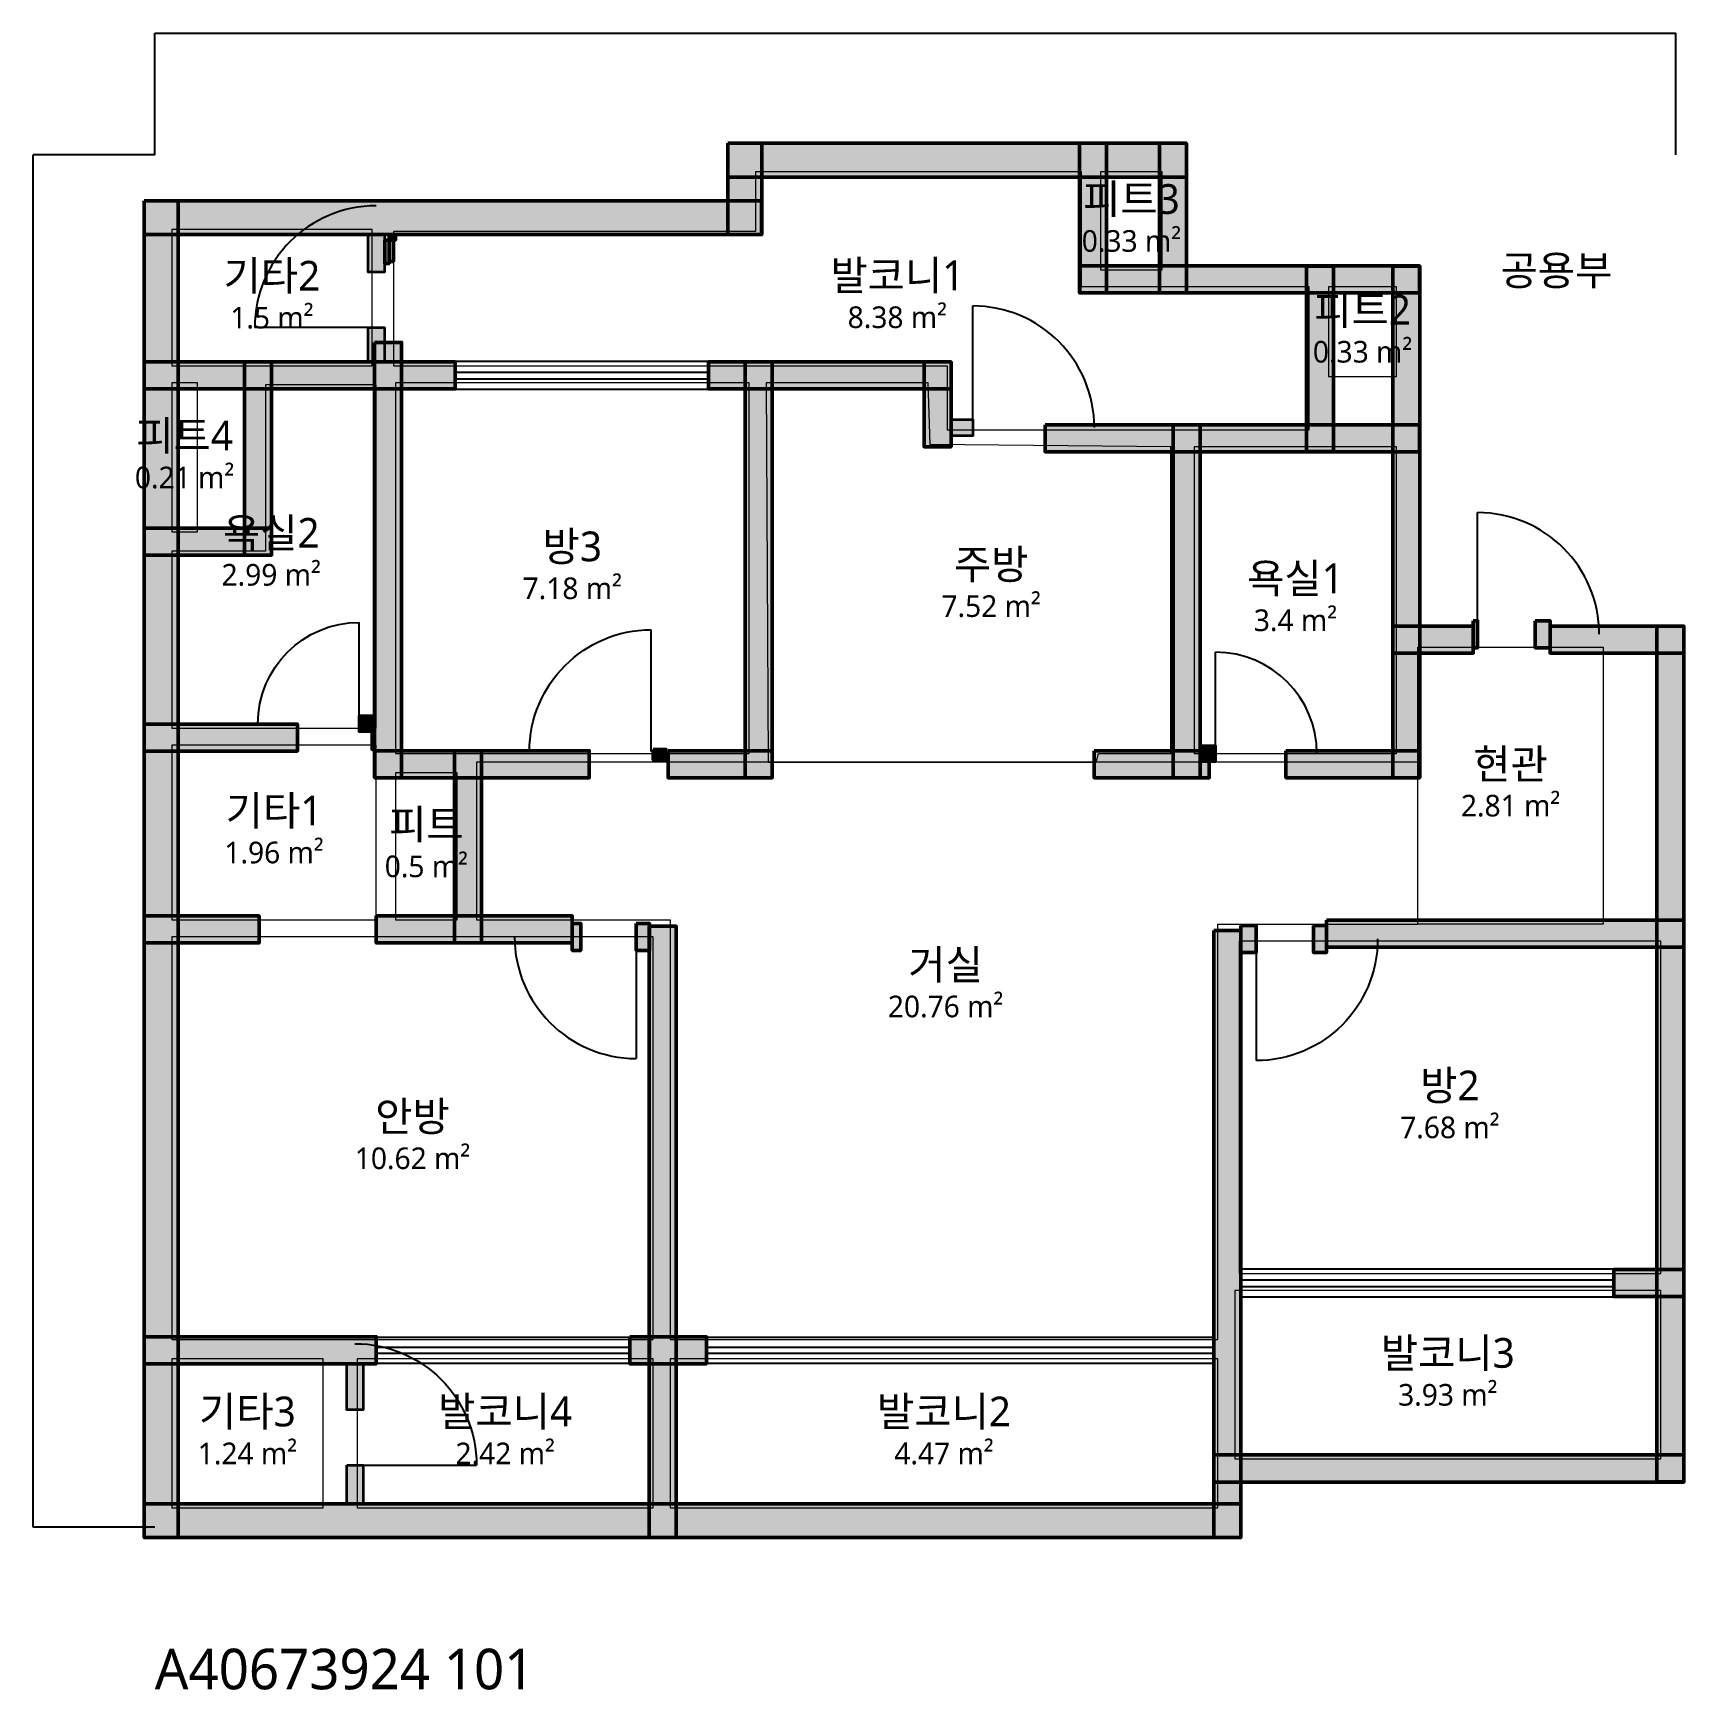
# Model space of a CAD drawing. Header units: millimetres. Extents: x -900 to 11318, y -1204 to 11054.
import ezdxf

# ---------------------------------------------------------------- set-up
doc = ezdxf.new("R2010")
doc.units = ezdxf.units.MM
for name, color, linetype, lineweight in [('A-ANNO-DIMS', 3, 'Continuous', 13), ('A-AREA', 9, 'Continuous', 13), ('A-AREA-IDEN', 7, 'Continuous', 18), ('A-AREA-PUBL', 9, 'Continuous', 13), ('A-DOOR', 4, 'Continuous', 25), ('A-GLAZ', 5, 'Continuous', 25), ('A-WALL-EXTR', 7, 'Continuous', 50), ('A-WALL-PATT', 8, 'Continuous', 9), ('A-WALL-PRTN', 8, 'Continuous', 35), ('A-WALL-STRC', 7, 'Continuous', 50)]:
    doc.layers.add(name, color=color, linetype=linetype, lineweight=lineweight)
doc.styles.add('OpenSansCondensed-Light', font='OpenSansCondensed-Light.ttf')
doc.styles.get("Standard").update_dxf_attribs({"font": 'malgun.ttf'})
doc.dimstyles.new('EZDXF', dxfattribs={"dimtxt": 0.25, "dimasz": 0.175, "dimexe": 0.375, "dimexo": 0.125, "dimgap": 0.1, "dimtad": 1, "dimlfac": 100, "dimzin": 12, "dimdsep": 46, "dimtxsty": 'OpenSansCondensed-Light', "dimblk": 'ARCHTICK', "dimcen": 2.5, "dimazin": 3, "dimtfac": 0.5, "dimtmove": 2, "dimatfit": 3})

# ---------------------------------------------------------------- blocks, each defined once
blk = doc.blocks.new('JJ-DOOR-SWING')
blk.add_line((0, 0), (0, 1000))
blk.add_arc((0, 0), 1000, 0, 90)
blk = doc.blocks.new('JJ-WIN-DOUBLE')
for p, q in [((0, 120), (1000, 120)), ((0, -120), (1000, -120))]:
    blk.add_line(p, q)
blk.add_lwpolyline([(0, -500), (1000, -500), (1000, 500), (0, 500)], close=True)
blk = doc.blocks.new('_ARCHTICK')
at = {"color": 0, "linetype": 'BYBLOCK', "const_width": 0.15}
blk.add_lwpolyline([(-0.5, -0.5), (0.5, 0.5)], dxfattribs=at)

msp = doc.modelspace()

# ---------------------------------------------------------------- hatches: boundary and pattern name
at = {"layer": 'A-WALL-PATT'}
h = msp.add_hatch(color=8, dxfattribs=at)
h.dxf.hatch_style = 1
h.paths.add_polyline_path([(4242.3, 10238.7), (4492.3, 10238.7), (4492.3, 9563.9), (4242.3, 9563.9)])
h = msp.add_hatch(color=8, dxfattribs=at)
h.dxf.hatch_style = 1
h.paths.add_polyline_path([(4242.7, 10239.1), (7635.7, 10239.1), (7635.7, 9989.1), (4242.7, 9989.1)])
h = msp.add_hatch(color=8, dxfattribs=at)
h.dxf.hatch_style = 1
h.paths.add_polyline_path([(6845.1, 10238.7), (7045.1, 10238.7), (7045.1, 9131.9), (6845.1, 9131.9)])
h = msp.add_hatch(color=8, dxfattribs=at)
h.dxf.hatch_style = 1
h.paths.add_polyline_path([(7436.3, 10238.7), (7636.3, 10238.7), (7636.3, 9131.9), (7436.3, 9131.9)])
h = msp.add_hatch(color=8, dxfattribs=at)
h.dxf.hatch_style = 1
h.paths.add_polyline_path([(-77.7, 9813), (172.3, 9813), (172.3, -77.3), (-77.7, -77.3)])
h = msp.add_hatch(color=8, dxfattribs=at)
h.dxf.hatch_style = 1
h.paths.add_polyline_path([(-77.3, 9813.4), (4491.8, 9813.4), (4491.8, 9563.4), (-77.3, 9563.4)])
h = msp.add_hatch(color=8, dxfattribs=at)
h.dxf.hatch_style = 1
h.paths.add_polyline_path([(1579.7, 9563.9), (1699.7, 9563.9), (1699.7, 9286.4), (1579.7, 9286.4)])
h = msp.add_hatch(color=8, dxfattribs=at)
h.dxf.hatch_style = 1
h.paths.add_polyline_path([(1702.8, 9522.9), (1734.3, 9522.9), (1734.3, 9349.5), (1702.8, 9349.5)])
h = msp.add_hatch(color=8, dxfattribs=at)
h.dxf.hatch_style = 1
h.paths.add_polyline_path([(1734.3, 9554.4), (1781.6, 9554.4), (1781.6, 9522.9), (1734.3, 9522.9)])
h = msp.add_hatch(color=8, dxfattribs=at)
h.dxf.hatch_style = 1
h.paths.add_polyline_path([(1734.3, 9522.9), (1734.3, 9365.2), (1765.8, 9365.2), (1765.8, 9522.9)])
h = msp.add_hatch(color=8, dxfattribs=at)
h.dxf.hatch_style = 1
h.paths.add_polyline_path([(6845.8, 9331.2), (9362.1, 9331.2), (9362.1, 9131.2), (6845.8, 9131.2)])
h = msp.add_hatch(color=8, dxfattribs=at)
h.dxf.hatch_style = 1
h.paths.add_polyline_path([(8524.2, 9330.5), (8724.2, 9330.5), (8724.2, 7957.3), (8524.2, 7957.3)])
h = msp.add_hatch(color=8, dxfattribs=at)
h.dxf.hatch_style = 1
h.paths.add_polyline_path([(9162.7, 9330.5), (9362.7, 9330.5), (9362.7, 5545), (9162.7, 5545)])
h = msp.add_hatch(color=8, dxfattribs=at)
h.dxf.hatch_style = 1
h.paths.add_polyline_path([(1579.7, 8876.5), (1699.7, 8876.5), (1699.7, 8621), (1579.7, 8621)])
h = msp.add_hatch(color=8, dxfattribs=at)
h.dxf.hatch_style = 1
h.paths.add_polyline_path([(1626.4, 8766.1), (1826.4, 8766.1), (1826.4, 5545), (1626.4, 5545)])
h = msp.add_hatch(color=8, dxfattribs=at)
h.dxf.hatch_style = 1
h.paths.add_polyline_path([(-77.3, 8621.7), (2223.1, 8621.7), (2223.1, 8421.7), (-77.3, 8421.7)])
h = msp.add_hatch(color=8, dxfattribs=at)
h.dxf.hatch_style = 1
h.paths.add_polyline_path([(664.7, 8621), (864.7, 8621), (864.7, 7192.6), (664.7, 7192.6)])
h = msp.add_hatch(color=8, dxfattribs=at)
h.dxf.hatch_style = 1
h.paths.add_polyline_path([(4099.3, 8621.7), (5893.5, 8621.7), (5893.5, 8421.7), (4099.3, 8421.7)])
h = msp.add_hatch(color=8, dxfattribs=at)
h.dxf.hatch_style = 1
h.paths.add_polyline_path([(4099.3, 8621.7), (4370.4, 8621.7), (4370.4, 8421.7), (4099.3, 8421.7)])
h = msp.add_hatch(color=8, dxfattribs=at)
h.dxf.hatch_style = 1
h.paths.add_polyline_path([(4369.8, 8621), (4569.8, 8621), (4569.8, 5545), (4369.8, 5545)])
h = msp.add_hatch(color=8, dxfattribs=at)
h.dxf.hatch_style = 1
h.paths.add_polyline_path([(5694.1, 8621), (5894.1, 8621), (5894.1, 7993.5), (5694.1, 7993.5)])
h = msp.add_hatch(color=8, dxfattribs=at)
h.dxf.hatch_style = 1
h.paths.add_polyline_path([(5893.5, 8195.4), (6054.3, 8195.4), (6054.3, 8075.4), (5893.5, 8075.4)])
h = msp.add_hatch(color=8, dxfattribs=at)
h.dxf.hatch_style = 1
h.paths.add_polyline_path([(6590.3, 8156.6), (9362.1, 8156.6), (9362.1, 7956.6), (6590.3, 7956.6)])
h = msp.add_hatch(color=8, dxfattribs=at)
h.dxf.hatch_style = 1
h.paths.add_polyline_path([(7538.8, 8155.9), (7738.8, 8155.9), (7738.8, 5545), (7538.8, 5545)])
h = msp.add_hatch(color=8, dxfattribs=at)
h.dxf.hatch_style = 1
h.paths.add_polyline_path([(-77.3, 7391.9), (864, 7391.9), (864, 7191.9), (-77.3, 7191.9)])
h = msp.add_hatch(color=8, dxfattribs=at)
h.dxf.hatch_style = 1
h.paths.add_polyline_path([(9163.4, 6666.7), (9759.4, 6666.7), (9759.4, 6466.7), (9163.4, 6466.7)])
h = msp.add_hatch(color=8, dxfattribs=at)
h.dxf.hatch_style = 1
h.paths.add_polyline_path([(9759.4, 6706.1), (9790.9, 6706.1), (9790.9, 6506.1), (9759.4, 6506.1)])
h = msp.add_hatch(color=8, dxfattribs=at)
h.dxf.hatch_style = 1
h.paths.add_polyline_path([(10216.6, 6706.1), (10327, 6706.1), (10327, 6506.1), (10216.6, 6506.1)])
h = msp.add_hatch(color=8, dxfattribs=at)
h.dxf.hatch_style = 1
h.paths.add_polyline_path([(10327, 6666.7), (11317.1, 6666.7), (11317.1, 6466.7), (10327, 6466.7)])
h = msp.add_hatch(color=8, dxfattribs=at)
h.dxf.hatch_style = 1
h.paths.add_polyline_path([(11117.8, 6666), (11317.8, 6666), (11317.8, 334.2), (11117.8, 334.2)])
h = msp.add_hatch(color=8, dxfattribs=at)
h.dxf.hatch_style = 1
h.paths.add_polyline_path([(-77.3, 5941.4), (1056.3, 5941.4), (1056.3, 5741.4), (-77.3, 5741.4)])
h = msp.add_hatch(color=8, dxfattribs=at)
h.dxf.hatch_style = 1
h.paths.add_polyline_path([(1513.6, 6003.9), (1627.1, 6003.9), (1627.1, 5883.9), (1513.6, 5883.9)])
h = msp.add_hatch(color=8, dxfattribs=at)
h.dxf.hatch_style = 1
h.paths.add_polyline_path([(1608.2, 5880.9), (1623.9, 5880.9), (1623.9, 5754.7), (1608.2, 5754.7)])
h = msp.add_hatch(color=8, dxfattribs=at)
h.dxf.hatch_style = 1
h.paths.add_polyline_path([(7738.1, 5783.2), (7851.7, 5783.2), (7851.7, 5663.2), (7738.1, 5663.2)])
h = msp.add_hatch(color=8, dxfattribs=at)
h.dxf.hatch_style = 1
h.paths.add_polyline_path([(1627.1, 5744.4), (3216.3, 5744.4), (3216.3, 5544.4), (1627.1, 5544.4)])
h = msp.add_hatch(color=8, dxfattribs=at)
h.dxf.hatch_style = 1
h.paths.add_polyline_path([(2217.7, 5743.7), (2417.7, 5743.7), (2417.7, 4323.1), (2217.7, 4323.1)])
h = msp.add_hatch(color=8, dxfattribs=at)
h.dxf.hatch_style = 1
h.paths.add_polyline_path([(3689.3, 5754.7), (3783.9, 5754.7), (3783.9, 5675.9), (3689.3, 5675.9)])
h = msp.add_hatch(color=8, dxfattribs=at)
h.dxf.hatch_style = 1
h.paths.add_polyline_path([(3799.7, 5744.4), (4569.1, 5744.4), (4569.1, 5544.4), (3799.7, 5544.4)])
h = msp.add_hatch(color=8, dxfattribs=at)
h.dxf.hatch_style = 1
h.paths.add_polyline_path([(6953, 5744.4), (7804.4, 5744.4), (7804.4, 5544.4), (6953, 5544.4)])
h = msp.add_hatch(color=8, dxfattribs=at)
h.dxf.hatch_style = 1
h.paths.add_polyline_path([(8371.9, 5744.4), (9362.1, 5744.4), (9362.1, 5544.4), (8371.9, 5544.4)])
h = msp.add_hatch(color=8, dxfattribs=at)
h.dxf.hatch_style = 1
h.paths.add_polyline_path([(-77.3, 4522.5), (772.6, 4522.5), (772.6, 4322.5), (-77.3, 4322.5)])
h = msp.add_hatch(color=8, dxfattribs=at)
h.dxf.hatch_style = 1
h.paths.add_polyline_path([(1639.7, 4522.5), (3090.2, 4522.5), (3090.2, 4322.5), (1639.7, 4322.5)])
h = msp.add_hatch(color=8, dxfattribs=at)
h.dxf.hatch_style = 1
h.paths.add_polyline_path([(3090.2, 4467.3), (3153.3, 4467.3), (3153.3, 4267.3), (3090.2, 4267.3)])
h = msp.add_hatch(color=8, dxfattribs=at)
h.dxf.hatch_style = 1
h.paths.add_polyline_path([(3563.2, 4467.3), (3661, 4467.3), (3661, 4267.3), (3563.2, 4267.3)])
h = msp.add_hatch(color=8, dxfattribs=at)
h.dxf.hatch_style = 1
h.paths.add_polyline_path([(3660.3, 4446.1), (3860.3, 4446.1), (3860.3, -77.3), (3660.3, -77.3)])
h = msp.add_hatch(color=8, dxfattribs=at)
h.dxf.hatch_style = 1
h.paths.add_polyline_path([(7838.4, 4414.6), (8038.4, 4414.6), (8038.4, -77.3), (7838.4, -77.3)])
h = msp.add_hatch(color=8, dxfattribs=at)
h.dxf.hatch_style = 1
h.paths.add_polyline_path([(8037.7, 4451.5), (8151.2, 4451.5), (8151.2, 4251.5), (8037.7, 4251.5)])
h = msp.add_hatch(color=8, dxfattribs=at)
h.dxf.hatch_style = 1
h.paths.add_polyline_path([(8576.9, 4451.5), (8671.5, 4451.5), (8671.5, 4251.5), (8576.9, 4251.5)])
h = msp.add_hatch(color=8, dxfattribs=at)
h.dxf.hatch_style = 1
h.paths.add_polyline_path([(8671.5, 4490.9), (11317.1, 4490.9), (11317.1, 4290.9), (8671.5, 4290.9)])
h = msp.add_hatch(color=8, dxfattribs=at)
h.dxf.hatch_style = 1
h.paths.add_polyline_path([(10800, 1905.2), (11317.1, 1905.2), (11317.1, 1705.2), (10800, 1705.2)])
h = msp.add_hatch(color=8, dxfattribs=at)
h.dxf.hatch_style = 1
h.paths.add_polyline_path([(10800, 1905.2), (11118.4, 1905.2), (11118.4, 1705.2), (10800, 1705.2)])
h = msp.add_hatch(color=8, dxfattribs=at)
h.dxf.hatch_style = 1
h.paths.add_polyline_path([(-77.3, 1408.6), (1639.7, 1408.6), (1639.7, 1208.6), (-77.3, 1208.6)])
h = msp.add_hatch(color=8, dxfattribs=at)
h.dxf.hatch_style = 1
h.paths.add_polyline_path([(3515.9, 1408.6), (4083.5, 1408.6), (4083.5, 1208.6), (3515.9, 1208.6)])
h = msp.add_hatch(color=8, dxfattribs=at)
h.dxf.hatch_style = 1
h.paths.add_polyline_path([(3515.9, 1408.6), (3661, 1408.6), (3661, 1208.6), (3515.9, 1208.6)])
h = msp.add_hatch(color=8, dxfattribs=at)
h.dxf.hatch_style = 1
h.paths.add_polyline_path([(3859.6, 1408.6), (4083.5, 1408.6), (4083.5, 1208.6), (3859.6, 1208.6)])
h = msp.add_hatch(color=8, dxfattribs=at)
h.dxf.hatch_style = 1
h.paths.add_polyline_path([(1422, 1209.3), (1542, 1209.3), (1542, 867.2), (1422, 867.2)])
h = msp.add_hatch(color=8, dxfattribs=at)
h.dxf.hatch_style = 1
h.paths.add_polyline_path([(7839, 533.6), (11317.1, 533.6), (11317.1, 333.6), (7839, 333.6)])
h = msp.add_hatch(color=8, dxfattribs=at)
h.dxf.hatch_style = 1
h.paths.add_polyline_path([(1422, 457.2), (1542, 457.2), (1542, 171.9), (1422, 171.9)])
h = msp.add_hatch(color=8, dxfattribs=at)
h.dxf.hatch_style = 1
h.paths.add_polyline_path([(-77.3, 172.3), (8037.7, 172.3), (8037.7, -77.7), (-77.3, -77.7)])

# ---------------------------------------------------------------- linework, layer by layer
at = {"layer": 'A-AREA'}
for points in [[(1765.8, 8592.7), (5865.1, 8592.7), (5865.1, 8119.7), (8545.4, 8119.7), (8545.4, 9176), (6858.4, 9176), (6858.4, 10027.4), (4446.1, 10027.4), (4446.1, 9586), (1765.8, 9586)], [(7000.3, 10027.4), (7000.3, 9302.2), (7457.5, 9302.2), (7457.5, 10027.4)], [(126.1, 9601.7), (126.1, 8592.7), (1608.2, 8592.7), (1608.2, 9601.7)], [(8687.3, 9176), (8687.3, 8513.8), (9191.8, 8513.8), (9191.8, 9176)], [(126.1, 8466.5), (126.1, 7362.9), (315.3, 7362.9), (315.3, 8466.5)], [(1781.6, 8466.5), (1781.6, 5723.2), (4398.8, 5723.2), (4398.8, 8466.5)], [(4524.9, 8466.5), (4540.7, 5660.1), (6968.7, 5660.1), (6984.5, 5723.2), (7520.6, 5723.2), (7520.6, 7993.5), (5739, 8009.3), (5723.2, 8466.5)], [(1639.7, 8450.8), (819.9, 8450.8), (819.9, 7221), (126.1, 7221), (126.1, 5912.4), (1639.7, 5912.4)], [(7694, 7993.5), (7694, 5723.2), (9191.8, 5723.2), (9191.8, 7993.5)], [(10721.1, 4461.9), (9349.5, 4461.9), (9349.5, 6511.5), (10721.1, 6511.5)], [(1639.7, 5786.3), (126.1, 5786.3), (126.1, 4493.4), (1639.7, 4493.4)], [(2380.7, 5660.1), (2380.7, 4493.4), (3815.5, 4493.4), (3815.5, 1387.4), (7867.4, 1387.4), (7867.4, 4461.9), (9349.5, 4461.9), (9349.5, 5660.1)], [(1781.6, 5581.3), (1781.6, 4493.4), (2238.8, 4493.4), (2238.8, 5581.3)], [(126.1, 4367.3), (126.1, 1387.4), (3689.3, 1387.4), (3689.3, 4367.3)], [(8025.1, 4335.8), (8025.1, 1876.2), (11146.8, 1876.2), (11146.8, 4335.8)], [(11146.8, 1750.1), (7993.5, 1750.1), (7993.5, 504.5), (11146.8, 504.5)], [(126.1, 1245.5), (126.1, 141.9), (1245.5, 141.9), (1245.5, 1245.5)], [(1497.8, 1245.5), (1497.8, 141.9), (3689.3, 141.9), (3689.3, 1245.5)], [(3815.5, 1245.5), (3815.5, 141.9), (7867.4, 141.9), (7867.4, 1245.5)]]:
    msp.add_lwpolyline(points, close=True, dxfattribs=at)
at = {"layer": 'A-WALL-EXTR'}
for points in [[(4242.3, 10238.7), (4492.3, 10238.7), (4492.3, 9563.9), (4242.3, 9563.9)], [(4242.7, 10239.1), (7635.7, 10239.1), (7635.7, 9989.1), (4242.7, 9989.1)], [(-77.7, 9813), (172.3, 9813), (172.3, -77.3), (-77.7, -77.3)], [(-77.3, 9813.4), (4491.8, 9813.4), (4491.8, 9563.4), (-77.3, 9563.4)], [(1702.8, 9522.9), (1734.3, 9522.9), (1734.3, 9349.5), (1702.8, 9349.5)], [(1734.3, 9554.4), (1781.6, 9554.4), (1781.6, 9522.9), (1734.3, 9522.9)], [(1734.3, 9522.9), (1734.3, 9365.2), (1765.8, 9365.2), (1765.8, 9522.9)], [(1608.2, 5880.9), (1623.9, 5880.9), (1623.9, 5754.7), (1608.2, 5754.7)], [(3689.3, 5754.7), (3783.9, 5754.7), (3783.9, 5675.9), (3689.3, 5675.9)], [(-77.3, 172.3), (8037.7, 172.3), (8037.7, -77.7), (-77.3, -77.7)]]:
    msp.add_lwpolyline(points, close=True, dxfattribs=at)
at = {"layer": 'A-WALL-PRTN'}
for points in [[(1579.7, 9563.9), (1699.7, 9563.9), (1699.7, 9286.4), (1579.7, 9286.4)], [(1579.7, 8876.5), (1699.7, 8876.5), (1699.7, 8621), (1579.7, 8621)], [(5893.5, 8195.4), (6054.3, 8195.4), (6054.3, 8075.4), (5893.5, 8075.4)], [(1513.6, 6003.9), (1627.1, 6003.9), (1627.1, 5883.9), (1513.6, 5883.9)], [(7738.1, 5783.2), (7851.7, 5783.2), (7851.7, 5663.2), (7738.1, 5663.2)], [(1422, 1209.3), (1542, 1209.3), (1542, 867.2), (1422, 867.2)], [(1422, 457.2), (1542, 457.2), (1542, 171.9), (1422, 171.9)]]:
    msp.add_lwpolyline(points, close=True, dxfattribs=at)
at = {"layer": 'A-WALL-STRC'}
for points in [[(6845.1, 10238.7), (7045.1, 10238.7), (7045.1, 9131.9), (6845.1, 9131.9)], [(7436.3, 10238.7), (7636.3, 10238.7), (7636.3, 9131.9), (7436.3, 9131.9)], [(6845.8, 9331.2), (9362.1, 9331.2), (9362.1, 9131.2), (6845.8, 9131.2)], [(8524.2, 9330.5), (8724.2, 9330.5), (8724.2, 7957.3), (8524.2, 7957.3)], [(9162.7, 9330.5), (9362.7, 9330.5), (9362.7, 5545), (9162.7, 5545)], [(1626.4, 8766.1), (1826.4, 8766.1), (1826.4, 5545), (1626.4, 5545)], [(-77.3, 8621.7), (2223.1, 8621.7), (2223.1, 8421.7), (-77.3, 8421.7)], [(664.7, 8621), (864.7, 8621), (864.7, 7192.6), (664.7, 7192.6)], [(4099.3, 8621.7), (5893.5, 8621.7), (5893.5, 8421.7), (4099.3, 8421.7)], [(4099.3, 8621.7), (4370.4, 8621.7), (4370.4, 8421.7), (4099.3, 8421.7)], [(4369.8, 8621), (4569.8, 8621), (4569.8, 5545), (4369.8, 5545)], [(5694.1, 8621), (5894.1, 8621), (5894.1, 7993.5), (5694.1, 7993.5)], [(6590.3, 8156.6), (9362.1, 8156.6), (9362.1, 7956.6), (6590.3, 7956.6)], [(7538.8, 8155.9), (7738.8, 8155.9), (7738.8, 5545), (7538.8, 5545)], [(-77.3, 7391.9), (864, 7391.9), (864, 7191.9), (-77.3, 7191.9)], [(9163.4, 6666.7), (9759.4, 6666.7), (9759.4, 6466.7), (9163.4, 6466.7)], [(9759.4, 6706.1), (9790.9, 6706.1), (9790.9, 6506.1), (9759.4, 6506.1)], [(10216.6, 6706.1), (10327, 6706.1), (10327, 6506.1), (10216.6, 6506.1)], [(10327, 6666.7), (11317.1, 6666.7), (11317.1, 6466.7), (10327, 6466.7)], [(11117.8, 6666), (11317.8, 6666), (11317.8, 334.2), (11117.8, 334.2)], [(-77.3, 5941.4), (1056.3, 5941.4), (1056.3, 5741.4), (-77.3, 5741.4)], [(1627.1, 5744.4), (3216.3, 5744.4), (3216.3, 5544.4), (1627.1, 5544.4)], [(2217.7, 5743.7), (2417.7, 5743.7), (2417.7, 4323.1), (2217.7, 4323.1)], [(3799.7, 5744.4), (4569.1, 5744.4), (4569.1, 5544.4), (3799.7, 5544.4)], [(6953, 5744.4), (7804.4, 5744.4), (7804.4, 5544.4), (6953, 5544.4)], [(8371.9, 5744.4), (9362.1, 5744.4), (9362.1, 5544.4), (8371.9, 5544.4)], [(-77.3, 4522.5), (772.6, 4522.5), (772.6, 4322.5), (-77.3, 4322.5)], [(1639.7, 4522.5), (3090.2, 4522.5), (3090.2, 4322.5), (1639.7, 4322.5)], [(3090.2, 4467.3), (3153.3, 4467.3), (3153.3, 4267.3), (3090.2, 4267.3)], [(3563.2, 4467.3), (3661, 4467.3), (3661, 4267.3), (3563.2, 4267.3)], [(3660.3, 4446.1), (3860.3, 4446.1), (3860.3, -77.3), (3660.3, -77.3)], [(7838.4, 4414.6), (8038.4, 4414.6), (8038.4, -77.3), (7838.4, -77.3)], [(8037.7, 4451.5), (8151.2, 4451.5), (8151.2, 4251.5), (8037.7, 4251.5)], [(8576.9, 4451.5), (8671.5, 4451.5), (8671.5, 4251.5), (8576.9, 4251.5)], [(8671.5, 4490.9), (11317.1, 4490.9), (11317.1, 4290.9), (8671.5, 4290.9)], [(10800, 1905.2), (11317.1, 1905.2), (11317.1, 1705.2), (10800, 1705.2)], [(10800, 1905.2), (11118.4, 1905.2), (11118.4, 1705.2), (10800, 1705.2)], [(-77.3, 1408.6), (1639.7, 1408.6), (1639.7, 1208.6), (-77.3, 1208.6)], [(3515.9, 1408.6), (4083.5, 1408.6), (4083.5, 1208.6), (3515.9, 1208.6)], [(3515.9, 1408.6), (3661, 1408.6), (3661, 1208.6), (3515.9, 1208.6)], [(3859.6, 1408.6), (4083.5, 1408.6), (4083.5, 1208.6), (3859.6, 1208.6)], [(7839, 533.6), (11317.1, 533.6), (11317.1, 333.6), (7839, 333.6)]]:
    msp.add_lwpolyline(points, close=True, dxfattribs=at)

# ---------------------------------------------------------------- block references
at = {"layer": 'A-DOOR'}
for p, xscale, yscale, rotation in [((1639.7, 8876.5), 0.9, 0.9, 90), ((1513.6, 5943.9), 0.75, -0.75, 180), ((3673.6, 5739), 0.9, -0.9, 180), ((3563.2, 4367.3), 0.9, 0.9, 180), ((1482, 457.2), 0.9, -0.9, 90)]:
    msp.add_blockref('JJ-DOOR-SWING', p, dxfattribs=dict(at, xscale=xscale, yscale=yscale, rotation=rotation))
for p, xscale, yscale in [((6054.3, 8135.4), 0.9, 0.9), ((9790.9, 6606.1), 0.9, 0.9), ((7851.7, 5723.2), 0.75, 0.75), ((8151.2, 4351.5), 0.9, -0.9)]:
    msp.add_blockref('JJ-DOOR-SWING', p, dxfattribs=dict(at, xscale=xscale, yscale=yscale))
at = {"layer": 'A-GLAZ'}
for p, xscale, yscale in [((2223.1, 8521.7), 1.8762000000000003, 0.20496276818162945), ((8040.8, 1805.2), 2.7592, 0.20496276818162945), ((1639.7, 1308.6), 1.8762, 0.1891964013984272), ((4083.5, 1308.6), 3.7523999999999997, 0.1891964013984272)]:
    msp.add_blockref('JJ-WIN-DOUBLE', p, dxfattribs=dict(at, xscale=xscale, yscale=yscale))

# ---------------------------------------------------------------- texts
at = {"layer": 'A-AREA-IDEN'}
for s, insert, char_height, attachment_point in [('피트3', (7228.9, 9814.8), 220, 5), ('0.33 m²', (7228.9, 9514.8), 160, 5), ('기타2', (867.15, 9247.2), 220, 5), ('발코니1', (5496.16, 9250.36), 220, 5), ('피트2', (8939.55, 8994.9), 220, 5), ('1.5 m²', (867.15, 8947.2), 160, 5), ('8.38 m²', (5496.16, 8950.36), 160, 5), ('0.33 m²', (8939.55, 8694.9), 160, 5), ('피트4', (220.7, 8064.7), 220, 5), ('0.21 m²', (220.7, 7764.7), 160, 5), ('욕실2', (861.9, 7344.73333), 220, 5), ('방3', (3090.2, 7244.85), 220, 5), ('주방', (6190.275, 7112.8), 220, 5), ('2.99 m²', (861.9, 7044.73333), 160, 5), ('욕실1', (8442.9, 7008.35), 220, 5), ('7.18 m²', (3090.2, 6944.85), 160, 5), ('7.52 m²', (6190.275, 6812.8), 160, 5), ('3.4 m²', (8442.9, 6708.35), 160, 5), ('현관', (10035.3, 5636.7), 220, 5), ('기타1', (882.9, 5289.85), 220, 5), ('2.81 m²', (10035.3, 5336.7), 160, 5), ('피트', (2010.2, 5187.35), 220, 5), ('1.96 m²', (882.9, 4989.85), 160, 5), ('0.5 m²', (2010.2, 4887.35), 160, 5), ('거실', (5853.275, 4150.7), 220, 5), ('20.76 m²', (5853.275, 3850.7), 160, 5), ('방2', (9585.95, 3256), 220, 5), ('안방', (1907.7, 3027.35), 220, 5), ('7.68 m²', (9585.95, 2956), 160, 5), ('10.62 m²', (1907.7, 2727.35), 160, 5), ('발코니3', (9570.15, 1277.3), 220, 5), ('기타3', (685.8, 843.7), 220, 5), ('발코니4', (2593.55, 843.7), 220, 5), ('발코니2', (5841.45, 843.7), 220, 5), ('3.93 m²', (9570.15, 977.3), 160, 5), ('1.24 m²', (685.8, 543.7), 160, 5), ('2.42 m²', (2593.55, 543.7), 160, 5), ('4.47 m²', (5841.45, 543.7), 160, 5), ('A40673924 101', (0, -900), 300, 1)]:
    msp.add_mtext(s, dxfattribs=dict(at, insert=insert, char_height=char_height, attachment_point=attachment_point))
at = {"layer": 'A-AREA-PUBL', "insert": (10374.3, 9286.4), "char_height": 220, "attachment_point": 5}
msp.add_mtext('공용부', dxfattribs=at)

# ---------------------------------------------------------------- dimensions: what is measured, and where the dimension line sits
at = {"layer": 'A-ANNO-DIMS'}
msp.add_linear_dim(base=(0, 11053.54021), p1=(0, 10153.54021), p2=(11257.18588, 10153.54021), dimstyle='EZDXF', dxfattribs=at).render()
msp.add_linear_dim(base=(-900, 0), p1=(0, 0), p2=(0, 10153.54021), angle=90, dimstyle='EZDXF', dxfattribs=at).render()

doc.saveas('drawing.dxf')
